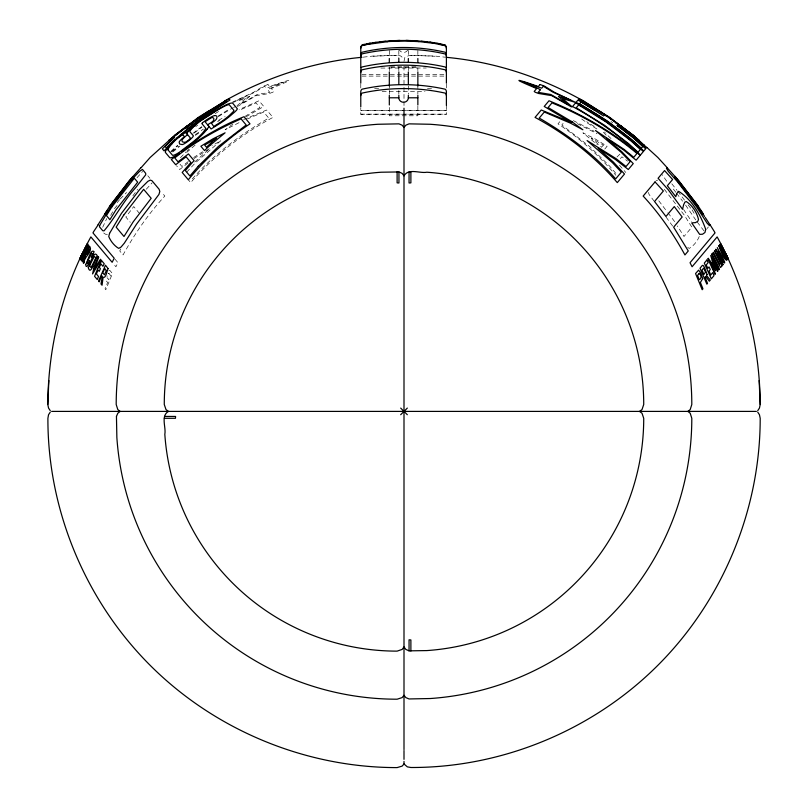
<?xml version="1.0" encoding="UTF-8"?>
<svg xmlns="http://www.w3.org/2000/svg" width="808" height="808" viewBox="0 0 808 808"><rect width="100%" height="100%" fill="white"/><g stroke="black" fill="none" stroke-linecap="round" stroke-linejoin="round"><path stroke-width="0.61" stroke-dasharray="4.04 3.03" d="M699.253 236.492C697.435 241.077 693.617 245.935 689.264 248.399L687.719 247.45M102.707 227.24L106.727 218.564M106.999 276.578L107.222 275.942M110.666 215.403L113.332 210.615M120.756 248.985L119.746 250.955L123.069 254.924C134.643 233.815 148.45 213.746 164.832 196.061L161.6 192.213M404 61.388L404.717 57.681L409.05 55.469L434.866 56.025L444.804 57.156M108.181 273.609L108.787 273.336L110.464 275.326L108.727 279.649L107.04 277.639M132.876 195.819L137.592 189.355M407.707 50.136C406.04 53.237 401.132 53.237 399.465 50.136M117.261 202.566L119.574 199.717M114.463 208.686L117.019 205.535M559.762 121.745L558.005 123.846C579.589 138.107 599.102 155.591 615.878 175.275M563.105 123.452L561.812 124.987L589.628 146.49L609.788 166.256L617.332 175.104M604.798 149.026L607.131 146.248L594.951 138.794L582.911 132.815L597.435 144.804M616.979 157.015L619.888 154.146M620.413 158.59L621.908 156.813L627.594 161.125M706.99 228.634L708.394 226.957M120.251 198.94L126.553 192.516M137.007 177.709L142.622 171.447M192.334 178.871C213.453 154.813 239.39 135.35 266.892 119.15L268.811 118.14L263.691 112.039L247.743 118.816M146.298 189.193L152.126 182.82M186.698 172.165L195.374 162.852L220.907 140.582L211.898 145.783M180.447 157.691L186.133 151.783M170.831 151.46L177.649 145.228M171.347 151.722L177.841 145.773M194.678 162.014L209.908 148.349L193.577 158.822M187.082 150.955L188.981 149.308M186.688 152.449L195.071 145.157M237.047 105.717L245.602 98.505L232.684 102.454M172.488 151.409L178.618 146.329M172.801 152.005L179.911 146.127M188.274 161.519L181.952 166.509L179.891 164.044M187.961 163.044L179.709 169.518L176.508 165.701M195.657 126.674L197.617 125.179M192.95 133.32L201.677 126.674M194.233 133.007L201.99 127.108M232.906 124.038L225.119 129.765L240.905 121.715M195.374 134.583L203.374 129.088M195.344 135.391L200.546 131.825M232.694 102.02L253.51 92.344L263.398 86.203L267.983 84.517M193.667 157.51L202.566 151.773M215.11 113.665L219.281 111.039M218.079 116.11L229.432 108.979M218.362 116.564L232.573 107.979M246.036 116.796L263.772 106.454L258.994 100.768L239.138 109.545M245.006 116.362L259.903 107.535L256.025 102.899L238.875 110.484M218.524 120.311L225.099 116.615M217.544 121.614L219.685 120.412M108.908 270.407L109.797 270.357L112.453 273.528L105.808 289.719L105.05 288.81L107.605 282.457L105.585 280.053M233.532 107.484L235.451 106.515M243.703 119.493L266.751 109.999L272.952 117.402C242.016 134.057 213.726 155.994 190.698 182.608L188.375 179.841M237.39 106.545L256.257 95.637L269.488 93.465L272.892 92.193L273.791 91.456L271.347 88.527C298.364 77.225 291.85 78.82 269.67 86.527L267.993 84.527M656.076 180.679L657.682 180.113M363.196 57.156L373.134 56.025L397.112 55.308L400.677 55.944L404 58.833M373.155 56.247L397.112 55.308M390.557 66.791L416.615 66.791M390.991 67.448L416.181 67.498M380.921 68.064L426.25 68.013M362.034 74.407L443.875 74.407M362.034 76.103L443.875 76.103M374.629 88.698L379.659 88.728M427.513 88.698L432.543 88.728M382.184 91.466L424.988 91.536M360.772 114.16L446.4 114.16M410.888 55.308L434.845 56.247M107.373 234.33L105.454 234.229L103.06 232.502M573.367 120.634L594.223 131.27M577.306 123.634L597.011 133.694M108.403 273.286L109.07 273.659M594.254 126.462L590.274 123.967A20.685 4.08 32.1 0 1 586.78 121.695M596.9 128.987L589.84 124.553A24.28 4.798 32.1 0 1 580.609 118.2M611.07 121.483L612.828 122.897M703.98 230.866L696.385 220.938M671.832 183.81L677.033 190.324M664.348 189.325L684.295 215.12L691.85 227.149L684.002 236.492L677.387 225.957M619.494 165.236L625.806 172.468M654.268 201.344L649.066 194.435L648.481 192.435M147.783 175.75L149.904 178.275M139.531 213.504L133.734 206.585L125.836 217.009L130.28 222.301M114.908 259.055L117.968 262.701L115.908 266.751L113.554 263.964M666.691 181.204L662.217 174.71M677.781 191.304L684.467 200.091M688.184 204.969L691.9 209.858M675.821 192.284L671.67 186.82M676.569 193.274L682.598 201.182M685.608 205.141L695.728 219.928M683.619 209.524L691.557 221.331M658.803 200.818L667.145 211.777M667.913 212.777L674.741 221.746M666.105 217.12L672.67 226.088M692.001 209.787L695.617 215.766M446.4 83.901L446.4 87.941M446.4 105.535L446.4 114.241L360.772 114.241L360.772 107.828M417.857 50.46L417.857 57.429M417.857 67.963L417.857 70.65M417.857 84.891L417.857 94.162M417.857 106.181L417.857 115.776L389.315 115.776L389.315 106.181M408.343 50.46L408.343 57.429M408.343 66.862L408.343 70.65M408.343 86.022L408.343 94.162M404 66.115L404 107.02M398.829 50.46L398.829 58.519M398.829 66.862L398.829 70.65M398.829 90.536L398.829 94.162M389.315 50.46L389.315 57.429M389.315 66.862L389.315 70.65M389.315 85.466L389.315 88.274M389.315 90.405L389.315 94.162M360.772 83.901L360.772 87.941M610.989 138.501A20.857 4.121 37.3 0 1 605.909 133.512M605.242 132.754A20.857 4.121 37.3 0 1 604.657 132.037M570.802 109.181A24.068 4.121 27 0 1 570.64 108.787M606.202 135.158A24.462 4.828 37.3 0 1 602.687 131.401M603.334 145.097L601.526 147.248L591.335 138.107L603.334 145.097M249.571 96.485L240.441 104.192L257.197 94.496L269.791 92.365L267.539 89.668L283.527 82.184L266.297 88.193L264.65 86.224L255.187 92.092L237.158 100.273L249.571 96.485M446.4 110.312L360.772 110.312L446.4 110.332"/><path stroke-width="1.21" d="M397.112 171.761L397.112 182.861L398.95 182.992L398.95 171.942L381.134 172.225A232.835 232.835 0 0 0 164.276 404.515L165.983 409.555L168.478 411.403C160.469 415.827 166.236 427.371 164.822 434.27A232.835 232.835 0 0 0 397.112 651.127L402.152 649.42L404 646.925L404 108.232M410.888 651.046L410.888 639.946L409.05 639.815L409.05 650.854L426.866 650.581A232.835 232.835 0 0 0 643.724 418.291L642.017 413.252L639.522 411.403L642.017 409.555L643.724 404.515A232.835 232.835 0 0 0 426.866 172.225C419.968 173.639 408.424 167.872 404 175.871L402.152 173.387L398.95 171.942M50.278 410.686L48.551 408.07L47.803 404.515C48.116 346.228 62.691 288.001 90.86 236.916L112.15 262.287L114.221 258.237L92.93 232.856M47.803 404.515L48.844 380.548M715.07 232.856L690.032 262.701L692.092 266.751L717.14 236.916C745.309 288.001 759.884 346.228 760.197 404.515L759.449 408.07L757.722 410.686M80.154 259.136L80.406 258.247M87.486 243.763L84.325 250.076M80.194 258.893L87.688 244.016C87.264 248.531 82.86 256.681 80.113 259.085M84.8 249.137L86.203 246.551M82.749 253.237L83.769 251.157M83.163 252.359L79.83 258.762M82.638 253.369L81.234 255.894M85.84 247.511L87.749 244.087M570.993 122.331L544.228 106.454L549.006 100.768C581.932 114.17 613.232 132.058 640.188 155.338L636.118 160.186L623.453 149.874L606.444 138.39L621.867 151.783L633.25 163.61L628.291 169.518L615.443 159.479L598.092 148.349L613.322 162.014L624.503 174.023L617.302 182.608C594.274 155.994 565.984 134.057 535.048 117.402L541.249 109.999L571.024 122.271M571.488 121.463L548.097 107.535L551.975 102.899C582.649 115.312 611.585 132.239 636.977 153.469L633.775 157.297L623.948 149.288L595.516 130.542L621.312 152.449L630.139 161.63L626.048 166.509L616.11 158.671L587.093 140.582L612.626 162.852L621.302 172.165L615.666 178.871C594.547 154.813 568.61 135.35 541.107 119.15L539.188 118.14L544.309 112.039L570.519 123.169L582.881 129.765L571.509 121.412L572.175 121.897M93.294 232.138L98.01 225.048M107.242 210.363L97.899 224.927M192.223 143.42A24.462 4.828 -37.3 0 0 206.616 129.734L207.717 128.361A24.725 4.232 -32.1 0 0 208.878 126.341M110.151 205.737L129.129 180.81L140.966 167.62M206.636 129.734L207.212 129.017M540.007 84.527L538.33 86.527C516.029 78.76 509.787 77.295 536.653 88.527L534.219 91.425L535.108 92.193L538.512 93.465L551.743 95.637L571.044 106.707L572.155 106.838L562.398 98.505L575.811 102.505L554.49 92.344L544.39 86.092L540.017 84.517M620.332 125.392L633.846 135.754L609.555 117.726L583.255 100.707L579.154 98.637L578.609 99.283L595.395 110.464L577.972 100.04L576.064 102.313C600.475 115.706 623.554 131.856 643.804 151.025L645.673 148.803L633.583 137.754L625.038 131.249L633.967 137.279L646.44 147.884L646.834 147.409L657.884 157.51L667.075 167.569L666.459 168.306L668.347 171.458L677.579 181.891L696.466 206.697L707.061 223.149L709.495 225.644L710.141 224.877L714.706 232.138M633.765 137.007L634.351 136.31L639.057 140.38L609.767 117.412L580.083 99.283M644.138 144.945L643.784 145.359L634.118 137.107L617.009 125.442L633.422 137.936L642.815 146.521L641.33 148.288L631.947 139.713L607.313 120.958L579.639 103.747L581.154 101.929L603.687 115.958L582.002 100.929L583.235 100.748M675.175 176.427L674.518 177.204L697.203 206.181L702.445 214.524L703.122 213.706L697.971 205.646L675.124 176.487M720.585 243.683L728.23 258.681M721.797 246.551L723.675 250.076M726.129 256.651L720.312 244.016L727.806 258.893M726.766 255.894L724.837 252.359M727.887 259.085L727.109 258.823L719.928 244.471L726.129 256.651M50.278 412.12L48.541 414.726L47.904 418.291C47.621 509.909 85.375 600.536 150.116 665.287C214.867 730.089 305.495 767.661 397.112 767.6L402.152 766.105L404 763.974L407.323 766.863L410.888 767.499C502.505 767.782 593.133 730.028 657.884 665.287C722.685 600.536 760.257 509.909 760.197 418.291L759.449 414.736L757.722 412.12M202.333 123.069L202.222 123.18A7.676 0.909 -37.3 0 0 201.95 123.695L205.717 128.25A21.442 3.676 -37.3 0 1 204.353 130.704L203.889 131.34A20.857 4.121 -37.3 0 1 191.708 142.875L186.577 146.773A17.796 3.515 -37.3 0 1 183.709 148.884L180.487 151.47A17.301 3.414 -42.4 0 1 174.457 154.944L173.983 155.106A17.685 3.03 -42.4 0 1 172.458 155.186L168.104 149.995M132.876 176.487L110.029 205.646L104.929 213.767L105.555 214.524M175.205 140.4L177.346 138.471A5.484 0.505 -37.3 0 1 182.901 134.805L184.426 136.602A12.292 1.464 -37.3 0 0 181.366 139.319L180.598 140.107A12.463 1.808 -37.3 0 0 179.144 142.157L179.629 144.036L182.174 144.582A7.252 1.242 -37.3 0 0 188.971 140.562A7.252 1.242 -37.3 0 0 193.334 135.724L189.971 131.845A22.089 2.626 -37.3 0 1 193.516 126.896L194.294 126.159A21.866 2.02 -37.3 0 1 200.091 121.2L216.13 110.938A16.584 1.535 -32.1 0 1 225.311 105.808L227.583 104.939A16.311 1.939 -27 0 1 229.341 104.909L233.977 110.444A20.463 3.505 -27 0 1 231.815 113.019L230.583 114.261A20.685 4.08 -32.1 0 1 217.716 123.967L213.746 126.462L211.433 123.149A6.666 1.141 -32.1 0 0 216.493 118.877L216.847 117.857A56.53 8.211 -32.1 0 0 215.706 115.635L214.756 115.534M400.677 414.726L407.323 408.08M170.468 139.208L170.953 138.774L171.781 139.764L162.368 148.844L164.034 150.844L174.962 140.097A27.553 2.555 -42.4 0 0 168.862 146.541L168.094 147.43A27.785 3.303 -42.4 0 0 165.398 152.459L169.771 157.671A21.442 3.676 -42.4 0 0 171.134 157.732L171.649 157.6A20.998 4.141 -42.4 0 0 179.73 153.055L171.357 159.56L175.679 164.711L186.093 156.813L190.87 162.519L182.194 172.468L188.304 179.76C206 158.287 226.755 139.178 249.995 123.846L244.026 116.716C222.836 125.149 203.121 136.815 184.264 149.541L181.416 151.752L192.213 143.41M196.879 119.008L228.846 98.637C269.842 76.134 315.352 61.63 361.954 57.297M197.001 119.16L207.838 112.251L198.748 118.16L185.88 128.381L185.274 127.664L198.556 117.877M187.557 134.653L186.234 135.704A8.706 1.262 -37.3 0 0 182.073 140.057A58.408 8.484 -37.3 0 0 183.073 142.077L184.881 142.319A3.575 0.616 -37.3 0 0 188.224 140.329A3.575 0.616 -37.3 0 0 190.375 137.956L185.81 132.562A9.161 0.848 -37.3 0 0 176.689 138.552L199.748 119.604L229.967 99.97L228.826 98.616M187.668 125.392L174.154 135.754L196.091 119.645M185.86 132.633L190.102 129.401A25.513 2.363 -37.3 0 1 199.253 121.422L216.11 110.544A20.331 1.879 -32.1 0 1 226.28 104.767L227.119 104.373A20.554 1.899 -27 0 1 229.411 103.535L230.068 103.353A20.049 2.384 -27 0 1 232.684 103.202L237.37 108.787A24.068 4.121 -27 0 1 235.562 111.201L234.926 111.807A23.684 4.676 -27 0 1 232.532 113.877L231.623 114.686A24.28 4.798 -32.1 0 1 218.16 124.553L211.1 128.987L205.06 121.745L211.736 117.524A52.934 7.686 -32.1 0 1 213.676 119.847L213.352 120.675A3.06 0.525 -32.1 0 1 211.029 122.654L207.595 124.816M194.183 121.23L168.943 140.38L198.233 117.412L228.957 98.768M201.515 115.877L204.474 113.877M206.454 112.544L208.424 111.201M698.93 273.659C700.98 273.084 702.202 278.932 699.274 279.649L697.536 275.326L699.597 273.286M362.055 45.137L366.65 43.844M224.765 100.748L225.523 100.354L226.513 101.545L225.523 102.081C204.394 115.392 183.941 130.098 166.418 147.985L165.165 146.501L174.609 137.451L173.649 136.31L150.116 157.51L141.067 167.741M363.115 44.581L364.297 44.339M364.297 44.854L389.214 41.46M366.65 44.46L362.055 45.652A3.333 3.333 0 0 0 360.772 48.268M366.65 43.885L370.185 43.208M369.004 43.45L372.549 42.824M369.004 43.965L370.185 43.763M372.549 42.864L379.669 41.834M373.74 42.683L376.104 42.339M379.669 41.875L380.861 41.693M380.861 41.733L382.053 41.562M382.053 41.602L383.245 41.44M383.245 41.471L384.436 41.319M384.436 41.36L385.628 41.208M385.628 41.248L390.416 40.834M386.83 41.652L388.022 41.551M389.214 40.956L392.809 40.693M389.214 41.531L391.607 41.309M390.416 41.45L404.788 41.016L419.15 41.622M392.809 40.723L395.203 40.572M395.203 40.612L399.99 40.43M397.597 40.521L408.383 40.491M389.315 97.788L398.829 97.788A4.757 4.495 0 0 0 403.586 102.283A4.757 4.495 0 0 0 408.343 97.788L417.857 97.788M51.621 411.403L756.379 411.403M164.539 416.443L175.588 416.443L175.457 418.291L164.357 418.291M405.98 40.41L411.969 40.612M411.969 40.572L414.363 40.723M414.363 40.693L416.756 40.875M415.565 41.309L416.756 41.38M416.756 40.834L421.534 41.248M417.958 41.46L434.623 43.44L445.117 45.713A3.333 3.333 0 0 1 446.4 48.339M421.534 41.208L422.736 41.36M422.736 41.319L423.927 41.471M423.927 41.44L426.311 41.733M425.119 41.562L427.503 41.875M446.046 57.297C492.658 61.62 538.148 76.164 579.174 98.616M426.311 42.248L427.503 42.39M427.503 41.834L432.25 42.501M429.876 42.137L431.068 42.299M432.25 42.47L434.623 42.864M432.25 43.016L433.431 43.188M434.623 42.824L436.987 43.248M436.987 43.208L440.522 43.885M440.522 43.844L445.117 45.096M440.522 44.39L442.875 44.854M409.05 650.854L405.848 649.42L404 646.925M444.046 44.581L445.117 45.137A3.333 3.333 0 0 1 446.4 47.763L446.4 67.549M444.046 45.096L445.117 45.652M604.283 114.756L606.354 115.998M599.576 111.201L611.343 119.281M616.08 122.776L621.776 126.967M609.353 118.008L611.232 119.392M615.918 122.846L617.797 124.23M609.444 117.877L634.674 136.441L646.723 147.541M400.677 408.08L407.323 414.726M728.17 258.762L724.231 251.157M87.415 243.683L79.77 258.681M667.034 167.62L678.871 180.81L697.849 205.737M710.101 224.927L705.263 217.514M700.758 210.363L704.606 216.463M720.393 244.218L720.716 244.743M723.2 249.137L720.514 243.763M727.594 258.247L727.846 259.136M759.156 380.548L760.197 404.515M446.4 83.153L446.4 69.518A3.333 3.232 0 0 0 445.117 66.963C418.059 60.772 389.113 60.772 362.055 66.963A3.333 3.232 0 0 0 360.772 69.518L360.772 83.153M446.4 105.535L446.4 91.668A3.333 3.151 0 0 0 445.117 89.183C418.029 83.163 389.143 83.163 362.055 89.183A3.333 3.151 0 0 0 360.772 91.668L360.772 106.777M417.857 58.519L417.857 62.398M417.857 71.912L417.857 86.022M417.857 95.334L417.857 104.979M410.888 171.761L410.888 182.861L409.05 182.992L409.05 171.942M408.343 58.519L408.343 62.398M408.343 71.912L408.343 83.759M408.343 95.334L408.343 97.788M404 648.491L404 749.622M404 750.582L404 759.348M404 761.409L404 763.782M398.829 58.519L398.829 62.398M398.829 71.912L398.829 83.759M398.829 95.334L398.829 97.788M389.315 58.519L389.315 62.398M389.315 71.912L389.315 86.022M389.315 95.334L389.315 104.979M360.772 67.549L360.772 47.723A3.333 3.333 0 0 1 362.055 45.096M171.629 144.157A23.876 2.232 -42.4 0 1 175.124 140.451M168.104 149.995A24.068 2.858 -42.4 0 1 171.73 144.077M202.263 123.099A7.706 0.919 -32.1 0 1 208.747 118.433A7.706 0.919 -32.1 0 1 214.655 115.595M186.991 133.865A25.765 3.06 -37.3 0 1 190.153 129.371M360.772 54.833A3.333 3.303 0 0 1 362.055 52.237C389.072 45.915 418.089 45.925 445.117 52.227A3.333 3.303 0 0 1 446.4 54.823M360.772 56.469A3.333 3.303 0 0 1 362.055 53.873C389.163 47.773 418.069 47.601 445.117 53.964A3.333 3.303 0 0 1 446.4 56.56M360.772 95.586A3.333 3.151 0 0 1 362.055 93.112C389.143 87.092 418.029 87.092 445.117 93.112A3.333 3.151 0 0 1 446.4 95.586M360.772 72.356A3.333 3.232 0 0 1 362.055 69.811C389.113 63.62 418.059 63.62 445.117 69.811A3.333 3.232 0 0 1 446.4 72.356M702.677 278.639L700.395 282.457L702.95 288.81L702.192 289.719L695.547 273.528L698.617 270.155L700.627 272.892L702.677 278.639M705.576 272.033L703.93 274.417L701.98 270.034L703.606 268.195L705.576 272.033M81.052 259.903L81.78 260.782L83.618 257.57L89.021 246.814L88.688 245.198L81.052 259.903M106.353 270.529L104.474 274.791L102.778 272.872L104.787 268.559L106.353 270.529M705.717 229.422L704.94 232.502L702.546 234.229L699.667 234.381L691.709 222.897L695.526 222.614L697.809 221.271L698.506 219.433C696.839 212.373 692.355 205.404 686.234 201.515L684.881 202.151L683.608 204.808L682.568 209.322L668.196 189.718L658.096 178.275L664.57 170.559L672.599 179.497L667.357 185.729L675.801 196.738L676.69 193.627L678.589 191.324C691.729 199.394 700.708 214.989 705.717 229.422M108.07 268.579C106.969 270.943 105.999 278.659 103.101 277.386L102.061 285.254L101 283.982L102.303 276.427L101.657 275.669L99.192 281.82L98.525 281.033L105.474 265.206L108.07 268.579M718.777 245.844C720.675 249.844 723.564 260.216 726.947 260.216C724.796 256.207 722.069 246.107 718.777 245.844M116.453 416.443L116.867 437.572A280.911 280.911 0 0 0 397.112 699.203L402.152 697.607L404 695.274L405.848 697.607L409.05 698.95L430.169 698.536A280.911 280.911 0 0 0 691.8 418.291L690.204 413.252L687.881 411.403L690.204 409.555L691.8 404.515A280.911 280.911 0 0 0 430.169 124.27L409.05 123.856L405.848 125.2L404 127.523L402.152 125.2L398.95 123.856L377.831 124.27A280.911 280.911 0 0 0 116.201 404.515L117.796 409.555L120.119 411.403L117.796 413.252L116.453 416.443M99.606 225.604L99.465 226.785L102.767 230.724L104.02 230.866C115.534 217.15 123.715 200.657 135.946 187.335L145.783 174.71L145.642 173.276L142.471 169.407L139.562 171.347L129.977 181.507L111.06 206.363L99.606 225.604M88.304 267.66C90.829 277.063 95.344 257.833 97.263 255.722C93.778 249.056 90.142 264.388 88.304 267.66M85.638 264.479C86.133 269.7 88.789 263.812 89.547 261.782L89.547 260.61L87.9 263.832L86.91 262.651L91.738 253.156L92.738 254.338L91.294 257.176L91.94 257.065L94.082 251.631C90.506 248.197 87.769 261.812 85.638 264.479M89.425 250.369L87.274 254.389L86.729 253.752L88.86 249.581L89.425 250.369M109.575 233.34L108.747 236.492C110.565 241.077 114.383 245.935 118.736 248.399L121.018 247.076L124.291 243.208L136.613 224.058L158.934 194.435L159.812 191.435L159.055 189.183L151.924 180.679L150.318 180.113L147.915 181.305L139.612 189.557L121.362 213.504L109.575 233.34M84.002 262.277L83.709 263.378L83.254 262.842L85.426 256.318L82.325 261.721L89.951 246.713C92.688 252.025 83.971 257.126 84.002 262.277M722.019 265.781L720.564 267.519L712.999 252.732L713.393 252.248L719.595 264.438L720.655 263.176L714.454 250.995L714.817 250.561L722.019 265.781M94.142 266.882L92.567 273.932L101.02 259.903L100.465 259.237L94.223 269.226L98.738 257.176L98.162 256.489L94.142 266.882M89.92 264.963L89.567 265.822L91.082 267.62L95.798 257.984L94.354 256.257L89.92 264.963M97.718 268.509L94.576 276.326L97.273 279.548L98.505 276.477L96.415 273.973L98.031 269.933L99.233 271.357L100.404 268.66L99.263 267.296L100.97 263.943L102.949 266.307L104.252 263.751L101.697 260.701L97.718 268.509M707.091 274.498L706.495 275.488L710.303 280.053L709.333 281.204L705.687 276.447L705.051 277.205L707.525 283.366L706.849 284.163L700.011 268.206L702.394 265.367L703.223 265.479L704.505 267.519L707.091 274.498M86.385 246.763L81.871 256.651L86.385 246.763M87.304 247.864L82.467 257.358L83.022 258.015L87.86 248.521L87.304 247.864M111.858 206.919L106.424 215.554L109.908 219.705L115.998 209.787L137.663 182.184L134.32 178.194L111.858 206.919M123.705 215.12L116.15 227.149L123.998 236.492L133.259 221.746L151.187 198.303L143.652 189.325L123.705 215.12M540.461 89.668L538.209 92.365L550.803 94.496L567.559 104.192L558.429 96.485L570.842 100.273L552.813 92.092L543.35 86.224L541.703 88.193L524.473 82.184L540.461 89.668M575.599 102.879L572.549 106.515C597.051 119.746 620.11 135.966 640.37 155.116L643.35 151.571C623.099 132.411 600.021 116.251 575.599 102.879M578.649 104.919L576.245 107.787L604.374 125.19L628.644 143.662L638.017 152.237L640.37 149.44L630.987 140.865L606.455 122.19L578.649 104.919M655.046 181.911L643.168 196.061C659.55 213.746 673.357 233.815 684.932 254.924L688.254 250.955L673.65 227.159L682.164 217.009L674.266 206.585L665.954 216.483L654.551 201.505L663.358 191.011L655.046 181.911M706.828 260.075L704.293 263.105L711.323 278.831L713.999 275.649L712.767 272.579L710.697 275.043L709.07 271.003L710.262 269.579L709.899 268.68L709.02 266.953L707.879 268.317L706.172 264.963L708.131 262.63L706.828 260.075M708.263 258.368L707.859 258.853L715.04 274.407L715.464 273.892L710.363 262.529L715.656 270.771L712.353 260.136L717.524 271.448L717.989 270.892L715.989 265.913L710.676 255.49L713.908 266.216L708.263 258.368M712.04 253.874L711.596 254.399L718.948 269.751L719.403 269.205L717.756 265.115L712.04 253.874M715.848 249.339L723.12 264.772L717.948 253.49L723.392 262.297L719.13 252.056L724.594 263.014L724.625 261.994L717.292 247.612L721.069 257.681L715.848 249.339M720.685 247.884L720.13 248.541L724.968 258.035L725.523 257.378L720.685 247.884M198.213 166.256L189.91 175.982L185.345 170.549L194.051 160.62L188.446 153.934L178.012 161.812L174.75 157.924C194.91 141.956 217.564 129.219 241.057 118.867L246.188 124.987L218.372 146.49L198.213 166.256M209.757 145.551L204.505 150.591L200.869 146.248L213.049 138.794L225.089 132.815L209.757 145.551M214.009 140.178L206.474 147.248L204.666 145.097L216.665 138.107L214.009 140.178M198.667 118.029L188.325 125.614L199.414 117.544L198.667 118.029"/></g></svg>
